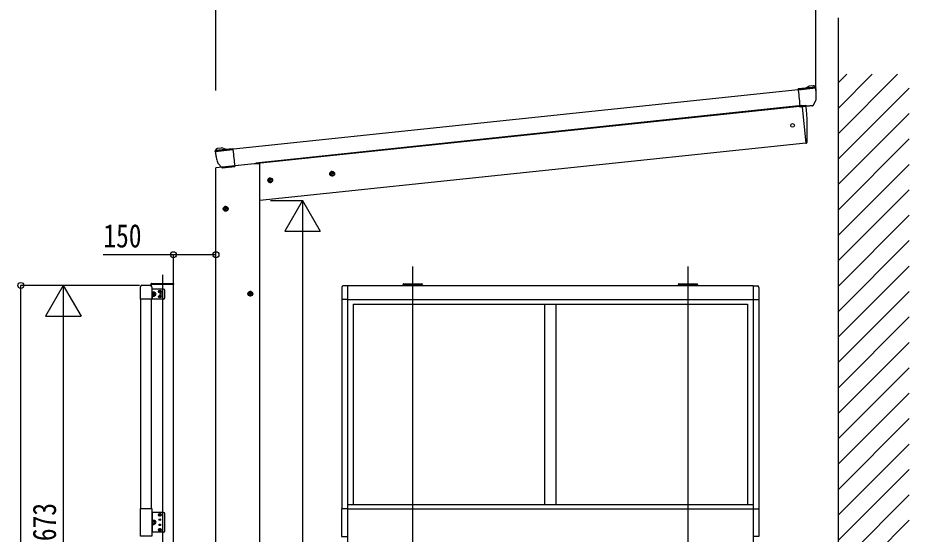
# Model space of a CAD drawing. Units: millimetres, scale not verified. Extents: x -10512 to 10512, y -7425 to 7425.
# Drawn here: x 2471 to 5619, y 3070 to 4893 of the extents above; entities that cross this region are included whole.
import ezdxf
from ezdxf.enums import TextEntityAlignment as Align

# ---------------------------------------------------------------- set-up
doc = ezdxf.new("R2010")
doc.units = ezdxf.units.MM
doc.header["$LTSCALE"] = 40
for name, color, linetype in [('0-3_YKK_12', 2, 'Continuous'), ('0-4_YKK_13', 4, 'Continuous'), ('0-5_YKK_A1', 4, 'Continuous'), ('0-6_YKK_D', 6, 'Continuous')]:
    doc.layers.add(name, color=color, linetype=linetype)
doc.styles.add('ＭＳ ゴシック', font='')
doc.styles.get('ＭＳ ゴシック').set_extended_font_data('MS Gothic')

msp = doc.modelspace()

# ---------------------------------------------------------------- linework, layer by layer
at = {"layer": '0-3_YKK_12'}
for p, q in [((3865.33, 4015.34), (3865.33, 501.22)), ((4837.33, 4015.34), (4837.33, 501.22)), ((2981.83, 3985.64), (2981.83, 516.14))]:
    msp.add_line(p, q, dxfattribs=at)
at = {"layer": '0-4_YKK_13'}
for p, q in [((5253.05, 4644.96), (5226.53, 4642.17)), ((5226.59, 4641.65), (5226.53, 4642.17)), ((5288.58, 4648.16), (5226.59, 4641.65)), ((5226.9, 4638.67), (5226.95, 4638.19)), ((5289.6, 4644.78), (5226.95, 4638.19)), ((5226.95, 4638.19), (5228.69, 4621.64)), ((5288.5, 4648.24), (5253.1, 4644.52)), ((5279.37, 4653.76), (5265.88, 4652.34)), ((5283.04, 4652.67), (5288.34, 4648.37)), ((5289.6, 4644.78), (5289.55, 4645.25)), ((5228.69, 4621.64), (5228.93, 4619.31)), ((5228.93, 4619.31), (5229.29, 4615.96)), ((5229.29, 4615.96), (5231.03, 4599.32)), ((5231.03, 4599.32), (5231.03, 4599.31)), ((5231.03, 4599.31), (5231.51, 4594.84)), ((5279.3, 4583.87), (5288.72, 4600.85)), ((5288.72, 4600.85), (5289.29, 4601.89)), ((5289.89, 4605.5), (5289.89, 4605.51)), ((5231.51, 4594.84), (5233.17, 4579.02)), ((5279.3, 4583.87), (5233.17, 4579.02)), ((5233.17, 4579.02), (5233.32, 4577.53)), ((5276.86, 4582.1), (5233.32, 4577.53)), ((5240.29, 4578.26), (5253.67, 4450.96)), ((5279.17, 4583.63), (5279.3, 4583.87)), ((5253.67, 4450.96), (5255.72, 4451.25)), ((3168.29, 4421.82), (3168.24, 4422.29)), ((3168.29, 4421.82), (3230.94, 4428.41)), ((3168.59, 4425.34), (3230.58, 4431.86)), ((3168.65, 4425.43), (3204.05, 4429.15)), ((3173.07, 4430.91), (3168.77, 4425.6)), ((3176.43, 4432.73), (3189.92, 4434.15)), ((3204, 4429.6), (3230.52, 4432.38)), ((3230.58, 4431.86), (3230.52, 4432.38)), ((3230.89, 4428.88), (3230.94, 4428.41)), ((3230.94, 4428.41), (3232.68, 4411.85)), ((3232.68, 4411.85), (3232.93, 4409.52)), ((3232.93, 4409.52), (3233.28, 4406.17)), ((3176.17, 4383.34), (3176.17, 4383.34)), ((3178.29, 4379.04), (3177.51, 4379.93)), ((3191.03, 4364.38), (3178.29, 4379.04)), ((3233.28, 4406.17), (3235.03, 4389.53)), ((3235.03, 4389.53), (3235.03, 4389.52)), ((3235.03, 4389.52), (3235.5, 4385.05)), ((3235.5, 4385.05), (3237.16, 4369.23)), ((3191.03, 4364.38), (3237.16, 4369.23)), ((3191.2, 4364.18), (3191.03, 4364.38)), ((3193.78, 4363.16), (3237.32, 4367.74)), ((3237.16, 4369.23), (3237.32, 4367.74)), ((2903.83, 3899.59), (2903.83, 3943.29)), ((2909.33, 3948.79), (2938.33, 3948.79)), ((2943.42, 3955.59), (2943.92, 3955.59)), ((2943.82, 3953.09), (3019.83, 3953.09)), ((2943.83, 3943.29), (2943.83, 3899.59)), ((2943.92, 3955.59), (3019.73, 3955.59)), ((2945.33, 3917.59), (2945.33, 3935.09)), ((3019.73, 3955.59), (3020.23, 3955.59)), ((3021.33, 3953.09), (3019.83, 3953.09)), ((3021.23, 3954.65), (3021.33, 3953.09)), ((3614.83, 3940.83), (3614.83, 3897.93)), ((3635.33, 3947.13), (3620.04, 3946.32)), ((3832.92, 3954.13), (3833.42, 3954.13)), ((3833.32, 3951.63), (3897.33, 3951.63)), ((3833.42, 3954.13), (3897.23, 3954.13)), ((3897.23, 3954.13), (3897.73, 3954.13)), ((3898.83, 3951.63), (3897.33, 3951.63)), ((3898.73, 3953.19), (3898.83, 3951.63)), ((4804.92, 3954.13), (4805.42, 3954.13)), ((4805.32, 3951.63), (4869.33, 3951.63)), ((4805.42, 3954.13), (4869.23, 3954.13)), ((4869.23, 3954.13), (4869.73, 3954.13)), ((4870.83, 3951.63), (4869.33, 3951.63)), ((4870.73, 3953.19), (4870.83, 3951.63)), ((5067.33, 3947.13), (5082.61, 3946.32)), ((5087.83, 3940.83), (5087.83, 3897.93)), ((2946.93, 3925.49), (2945.33, 3925.49)), ((2945.33, 3917.59), (2945.33, 3900.09)), ((2945.33, 3917.59), (2952.33, 3917.59)), ((2946.93, 3910.09), (2945.33, 3910.09)), ((2946.93, 3910.09), (2946.93, 3925.49)), ((2946.93, 3924.29), (2947.51, 3925.3)), ((2946.93, 3911.29), (2947.51, 3910.29)), ((2947.51, 3925.3), (2952.84, 3925.3)), ((2947.51, 3921.55), (2952.84, 3921.55)), ((2947.51, 3914.04), (2952.84, 3914.04)), ((2947.51, 3910.29), (2952.84, 3910.29)), ((2953.43, 3924.29), (2952.84, 3925.3)), ((2953.43, 3911.29), (2952.84, 3910.29)), ((2953.43, 3911.29), (2953.43, 3924.29)), ((2970.71, 3926.99), (2971.69, 3927.01)), ((2970.71, 3926.19), (2971.69, 3926.18)), ((2970.71, 3908.99), (2971.69, 3909.01)), ((2970.71, 3908.19), (2971.69, 3908.18)), ((2971.69, 3927.01), (2972.18, 3927.24)), ((2971.69, 3926.18), (2972.18, 3925.95)), ((2971.69, 3909.01), (2972.18, 3909.24)), ((2971.69, 3908.18), (2972.18, 3907.95)), ((2972.41, 3927.73), (2972.18, 3927.24)), ((2972.41, 3925.45), (2972.18, 3925.95)), ((2972.41, 3909.73), (2972.18, 3909.24)), ((2972.41, 3907.45), (2972.18, 3907.95)), ((2972.43, 3928.71), (2972.41, 3927.73)), ((2972.43, 3924.48), (2972.41, 3925.45)), ((2972.43, 3910.71), (2972.41, 3909.73)), ((2972.43, 3906.48), (2972.41, 3907.45)), ((2973.22, 3928.71), (2973.24, 3927.73)), ((2973.22, 3924.48), (2973.24, 3925.45)), ((2973.22, 3910.71), (2973.24, 3909.73)), ((2973.22, 3906.48), (2973.24, 3907.45)), ((2973.24, 3927.73), (2973.47, 3927.24)), ((2973.24, 3925.45), (2973.47, 3925.95)), ((2973.24, 3909.73), (2973.47, 3909.24)), ((2973.24, 3907.45), (2973.47, 3907.95)), ((2973.96, 3927.01), (2973.47, 3927.24)), ((2973.96, 3926.18), (2973.47, 3925.95)), ((2973.96, 3909.01), (2973.47, 3909.24)), ((2973.96, 3908.18), (2973.47, 3907.95)), ((2974.94, 3926.99), (2973.96, 3927.01)), ((2974.94, 3926.19), (2973.96, 3926.18)), ((2974.94, 3908.99), (2973.96, 3909.01)), ((2974.94, 3908.19), (2973.96, 3908.18)), ((2990.83, 3905.09), (2990.83, 3930.09)), ((2943.83, 3899.59), (2903.83, 3899.59)), ((3635.33, 3897.93), (3614.83, 3897.93)), ((5067.33, 3897.93), (5087.83, 3897.93)), ((2967.83, 3146.59), (2943.83, 3146.59)), ((2985.83, 3146.59), (2943.83, 3146.59)), ((2945.32, 3142.47), (2945.32, 3124.97)), ((2945.33, 3146.59), (2945.33, 3076.59)), ((2946.93, 3119.29), (2945.33, 3119.29)), ((2946.93, 3103.89), (2946.93, 3119.29)), ((2946.93, 3118.09), (2947.51, 3119.1)), ((2946.93, 3105.09), (2946.93, 3118.09)), ((2947.51, 3119.1), (2952.84, 3119.1)), ((2953.43, 3118.09), (2952.84, 3119.1)), ((2953.43, 3105.09), (2953.43, 3118.09)), ((2978.56, 3138.09), (2967.09, 3138.09)), ((2970.45, 3138.69), (2971.49, 3138.7)), ((2970.45, 3137.5), (2971.49, 3137.48)), ((2971.49, 3138.7), (2972.1, 3138.82)), ((2971.49, 3137.48), (2972.1, 3137.36)), ((2972.21, 3139.43), (2972.1, 3138.82)), ((2972.21, 3136.75), (2972.1, 3137.36)), ((2972.23, 3140.47), (2972.21, 3139.43)), ((2972.23, 3135.72), (2972.21, 3136.75)), ((2972.83, 3143.83), (2972.83, 3132.36)), ((2973.42, 3140.47), (2973.44, 3139.43)), ((2973.42, 3135.72), (2973.44, 3136.75)), ((2973.44, 3139.43), (2973.55, 3138.82)), ((2973.44, 3136.75), (2973.55, 3137.36)), ((2974.16, 3138.7), (2973.55, 3138.82)), ((2974.16, 3137.48), (2973.55, 3137.36)), ((2975.2, 3138.69), (2974.16, 3138.7)), ((2975.2, 3137.5), (2974.16, 3137.48)), ((2990.83, 3081.59), (2990.83, 3141.59)), ((2945.32, 3080.47), (2945.32, 3097.97)), ((2946.93, 3103.89), (2945.33, 3103.89)), ((2946.93, 3105.09), (2947.51, 3104.09)), ((2947.51, 3115.35), (2952.84, 3115.35)), ((2947.51, 3107.84), (2952.84, 3107.84)), ((2947.51, 3104.09), (2952.84, 3104.09)), ((2953.43, 3105.09), (2952.84, 3104.09)), ((2978.56, 3085.09), (2967.09, 3085.09)), ((2970.45, 3085.69), (2971.49, 3085.7)), ((2971.49, 3085.7), (2972.1, 3085.82)), ((2972.21, 3086.43), (2972.1, 3085.82)), ((2972.23, 3087.47), (2972.21, 3086.43)), ((2972.83, 3090.83), (2972.83, 3079.36)), ((2973.42, 3087.47), (2973.44, 3086.43)), ((2973.44, 3086.43), (2973.55, 3085.82)), ((2974.16, 3085.7), (2973.55, 3085.82)), ((2975.2, 3085.69), (2974.16, 3085.7)), ((2967.83, 3076.59), (2943.83, 3076.59)), ((2985.83, 3076.59), (2943.83, 3076.59)), ((2970.45, 3084.5), (2971.49, 3084.48)), ((2971.49, 3084.48), (2972.1, 3084.36)), ((2972.21, 3083.75), (2972.1, 3084.36)), ((2972.23, 3082.72), (2972.21, 3083.75)), ((2973.42, 3082.72), (2973.44, 3083.75)), ((2973.44, 3083.75), (2973.55, 3084.36)), ((2974.16, 3084.48), (2973.55, 3084.36)), ((2975.2, 3084.5), (2974.16, 3084.48))]:
    msp.add_line(p, q, dxfattribs=at)
for points in [[(5289.44, 4646.36), (5289.55, 4645.25), (5226.9, 4638.67), (5226.59, 4641.65)], [(5253.1, 4644.52), (5253.05, 4644.96), (5264.65, 4651.93)], [(5240.29, 4578.26), (5239.76, 4583.23), (5254.18, 4584.75)], [(3168.12, 4423.4), (3168.24, 4422.29), (3230.89, 4428.88), (3230.58, 4431.86)], [(3204.05, 4429.15), (3204, 4429.6), (3191.21, 4434)], [(2943.82, 3953.09), (2942.33, 3953.09), (2942.42, 3954.65)], [(2985.83, 3935.09), (2969.31, 3935.09), (2943.83, 3935.09)], [(3833.32, 3951.63), (3831.83, 3951.63), (3831.92, 3953.19)], [(4805.32, 3951.63), (4803.83, 3951.63), (4803.92, 3953.19)], [(2985.83, 3900.09), (2968.83, 3900.09), (2943.83, 3900.09)], [(3635.33, 3159.13), (3614.63, 3159.13), (3614.63, 3061.13), (3635.33, 3061.13)], [(5067.33, 3159.13), (5088.03, 3159.13), (5088.03, 3061.13), (5067.33, 3061.13)]]:
    msp.add_lwpolyline(points, dxfattribs=at)
msp.add_lwpolyline([(2943.83, 3160.59), (2943.83, 3062.59), (2903.83, 3062.59), (2903.83, 3160.59)], close=True, dxfattribs=at)
for centre, radius in [((5206.87, 4513.51), 6.5), ((2972.83, 3926.59), 4.7), ((2972.83, 3908.59), 4.7), ((2977.83, 3917.59), 4.5), ((2972.83, 3138.09), 4.74), ((2972.83, 3120.59), 2.75), ((2972.83, 3085.09), 4.74), ((2972.83, 3102.59), 2.75)]:
    msp.add_circle(centre, radius, dxfattribs=at)
for centre, radius, start, end in [((5266.2, 4649.36), 3, 96, 121), ((5279.89, 4648.79), 5, 51, 96), ((5286.45, 4646.04), 3, 47.00829, 51), ((5286.45, 4646.04), 3, 44.91872, 47.00829), ((5286.45, 4646.04), 3, 6.00886, 44.90986), ((5088.71, 4623.67), 202, 1.27412, 6), ((5088.71, 4623.67), 202, 0.60468, 1.27412), ((5286.67, 4603.34), 3, 331, 354.13916), ((5088.71, 4623.67), 202, 354.13916, 354.83996), ((5088.71, 4623.67), 202, 354.84216, 359.64598), ((5088.71, 4623.67), 202, 359.64598, 0.60468), ((4359.06, 4491.17), 900, 357.63919, 5.96818), ((5276.55, 4585.09), 3, 276, 331), ((5255.3, 4454.22), 3, 278, 357.63919), ((3171.11, 4423.71), 3, 147.09014, 185.99114), ((3369.18, 4442.94), 202, 186, 190.72588), ((3171.11, 4423.71), 3, 144.99171, 147.08128), ((3171.11, 4423.71), 3, 141, 144.99171), ((3176.96, 4427.76), 5, 96, 141), ((3190.23, 4431.17), 3, 71, 96), ((3369.18, 4442.94), 202, 190.72588, 191.39532), ((3369.18, 4442.94), 202, 191.39532, 192.35402), ((3369.18, 4442.94), 202, 192.35402, 197.15784), ((3369.18, 4442.94), 202, 197.16004, 197.86084), ((3179.77, 4381.9), 3, 197.86084, 221), ((3193.47, 4366.15), 3, 221, 276), ((2909.33, 3943.29), 5.5, 90, 180), ((2938.33, 3943.29), 5.5, 0, 90), ((2943.42, 3954.59), 1, 90, 176.5), ((2985.83, 3930.09), 5, 0, 90), ((3020.23, 3954.59), 1, 3.5, 90), ((3620.33, 3940.83), 5.5, 93, 180), ((3832.92, 3953.13), 1, 90, 176.5), ((3897.73, 3953.13), 1, 3.5, 90), ((4804.92, 3953.13), 1, 90, 176.5), ((4869.73, 3953.13), 1, 3.5, 90), ((5082.33, 3940.83), 5.5, 0, 87), ((2959.34, 3917.79), 12.42, 162.41205, 197.58795), ((2950.25, 3923.42), 3.32, 145.61575, 214.38425), ((2950.25, 3912.16), 3.32, 145.61575, 214.38425), ((2950.1, 3923.42), 3.32, 325.61575, 34.38425), ((2950.1, 3912.16), 3.32, 325.61575, 34.38425), ((2941.01, 3917.79), 12.42, 342.41205, 17.58795), ((2953.93, 3924.27), 0.5, 180, 265.58827), ((2953.93, 3911.31), 0.5, 94.41173, 180), ((2953.43, 3917.79), 6, 274.41173, 85.58827), ((2972.83, 3926.59), 2.15, 169.28802, 190.71198), ((2972.83, 3908.59), 2.15, 169.28802, 190.71198), ((2972.83, 3926.59), 2.15, 79.28802, 100.71198), ((2972.83, 3926.59), 2.15, 259.28802, 280.71198), ((2972.83, 3908.59), 2.15, 79.28802, 100.71198), ((2972.83, 3908.59), 2.15, 259.28802, 280.71198), ((2972.83, 3926.59), 2.15, 349.28802, 10.71198), ((2972.83, 3908.59), 2.15, 349.28802, 10.71198), ((2985.83, 3905.09), 5, 270, 0), ((2950.25, 3117.22), 3.32, 145.61575, 214.38425), ((2950.1, 3117.22), 3.32, 325.61575, 34.38425), ((2953.93, 3118.07), 0.5, 180, 265.58827), ((2953.43, 3111.59), 6, 274.41173, 85.58827), ((2972.83, 3138.09), 2.45, 165.9892, 194.0108), ((2972.83, 3138.09), 2.45, 75.9892, 104.0108), ((2972.83, 3138.09), 2.45, 255.9892, 284.0108), ((2972.83, 3138.09), 2.45, 345.9892, 14.0108), ((2985.83, 3141.59), 5, 0, 90), ((2959.34, 3111.59), 12.42, 162.41205, 197.58795), ((2950.25, 3105.96), 3.32, 145.61575, 214.38425), ((2950.1, 3105.96), 3.32, 325.61575, 34.38425), ((2941.01, 3111.59), 12.42, 342.41205, 17.58795), ((2953.93, 3105.11), 0.5, 94.41173, 180), ((2972.83, 3085.09), 2.45, 165.9892, 194.0108), ((2972.83, 3085.09), 2.45, 75.9892, 104.0108), ((2972.83, 3085.09), 2.45, 345.9892, 14.0108), ((2972.83, 3085.09), 2.45, 255.9892, 284.0108), ((2985.83, 3081.59), 5, 270, 0)]:
    msp.add_arc(centre, radius, start, end, dxfattribs=at)
at = {"layer": '0-5_YKK_A1'}
for p, q in [((5368.71, 1248.39), (5368.71, 4892.9)), ((5368.71, 4664.57), (5398.19, 4694.05)), ((5368.71, 4574.77), (5487.99, 4694.05)), ((5368.71, 4484.97), (5577.79, 4694.05)), ((3232.72, 4430.6), (5226.74, 4640.18)), ((3232.77, 4430.18), (5226.78, 4639.76)), ((5368.71, 4395.17), (5618.71, 4645.17)), ((5233.01, 4580.51), (3238.99, 4370.93)), ((5239.76, 4583.23), (3311.92, 4380.61)), ((5368.71, 4305.36), (5618.71, 4555.36)), ((5253.67, 4450.96), (3325.83, 4248.34)), ((5368.71, 4215.56), (5618.71, 4465.56)), ((3306.33, 4377.39), (3170.83, 4363.15)), ((3326.33, 4377.39), (3306.33, 4377.39)), ((3311.92, 4380.61), (3312.26, 4377.39)), ((3326.33, 698.39), (3326.33, 4377.39)), ((5368.71, 4125.76), (5618.71, 4375.76)), ((3170.83, 698.39), (3170.83, 4363.15)), ((3591.27, 4343.61), (3571.38, 4341.52)), ((3580.54, 4350.02), (3574.47, 4345.61)), ((3574.47, 4345.61), (3575.25, 4338.15)), ((3582.37, 4332.62), (3580.28, 4352.51)), ((3587.4, 4346.97), (3580.54, 4350.02)), ((3372.48, 4320.61), (3352.58, 4318.52)), ((3361.75, 4327.03), (3355.67, 4322.62)), ((3355.67, 4322.62), (3356.46, 4315.15)), ((3356.46, 4315.15), (3363.31, 4312.1)), ((3363.58, 4309.62), (3361.48, 4329.51)), ((3368.6, 4323.98), (3361.75, 4327.03)), ((3575.25, 4338.15), (3582.11, 4335.1)), ((5368.71, 4035.96), (5618.71, 4285.96)), ((3215.26, 4219.88), (3195.37, 4217.79)), ((3204.53, 4226.3), (3198.46, 4221.89)), ((3198.46, 4221.89), (3199.24, 4214.43)), ((3206.36, 4208.89), (3204.27, 4228.78)), ((3211.39, 4223.25), (3204.53, 4226.3)), ((3199.24, 4214.43), (3206.1, 4211.37)), ((5368.71, 3946.15), (5618.71, 4196.15)), ((5368.71, 3856.35), (5618.71, 4106.35)), ((5368.71, 3766.55), (5618.71, 4016.55)), ((2942.83, 3946.46), (2942.83, 3953.09)), ((2942.83, 3953.09), (3020.83, 3953.09)), ((3020.83, 698.09), (3020.83, 3953.09)), ((3635.33, 3947.13), (3635.33, 3110.13)), ((5067.33, 3946.63), (3635.33, 3946.63)), ((3832.33, 3951.55), (3832.33, 3946.55)), ((3847.83, 3951.63), (3847.83, 3946.63)), ((3882.83, 3951.63), (3882.83, 3946.63)), ((3898.33, 3951.55), (3898.33, 3946.55)), ((4804.33, 3951.63), (4804.33, 3946.63)), ((4819.83, 3951.63), (4819.83, 3946.63)), ((4854.83, 3951.63), (4854.83, 3946.63)), ((4870.33, 3951.63), (4870.33, 3946.63)), ((5067.33, 3947.33), (5067.33, 3110.13)), ((3302.31, 3918.84), (3282.31, 3918.84)), ((3292.31, 3926.34), (3285.81, 3922.59)), ((3285.81, 3922.59), (3285.81, 3915.08)), ((3285.81, 3915.08), (3292.31, 3911.33)), ((3292.31, 3908.84), (3292.31, 3928.84)), ((3298.81, 3922.59), (3292.31, 3926.34)), ((5368.71, 3676.75), (5618.71, 3926.75)), ((2904.83, 3899.59), (2904.83, 3160.59)), ((2942.83, 3160.59), (2942.83, 3899.59)), ((2942.83, 3160.59), (2942.83, 3899.59)), ((3615.33, 3897.93), (3615.33, 3159.13)), ((3635.33, 3898.13), (5067.33, 3898.13)), ((3655.33, 3882.13), (3655.33, 3174.63)), ((3655.33, 3882.13), (5047.33, 3882.13)), ((4331.33, 3882.13), (4331.33, 3175.13)), ((4371.33, 3882.13), (4371.33, 3175.13)), ((5047.33, 3882.13), (5047.33, 3175.13)), ((5047.33, 3882.13), (5047.33, 3175.13)), ((5087.33, 3897.93), (5087.33, 3159.13)), ((5368.71, 3586.94), (5618.71, 3836.94)), ((5368.71, 3497.14), (5618.71, 3747.14)), ((5368.71, 3407.34), (5618.71, 3657.34)), ((5368.71, 3317.54), (5618.71, 3567.54)), ((5368.71, 3227.73), (5618.71, 3477.73)), ((5368.71, 3137.93), (5618.71, 3387.93)), ((5368.71, 3048.13), (5618.71, 3298.13)), ((5368.71, 2958.33), (5618.71, 3208.33)), ((3635.33, 3174.63), (5067.33, 3174.63)), ((3635.33, 3159.13), (5067.33, 3159.13)), ((5067.33, 3175.13), (5067.33, 3159.13)), ((5368.71, 2868.52), (5618.71, 3118.52)), ((3635.33, 3110.13), (3635.33, 2273.13)), ((5067.33, 3110.33), (5067.33, 2273.13))]:
    msp.add_line(p, q, dxfattribs=at)
for points in [[(3582.11, 4335.1), (3588.18, 4339.51), (3587.4, 4346.97)], [(3363.31, 4312.1), (3369.39, 4316.51), (3368.6, 4323.98)], [(3206.1, 4211.37), (3212.17, 4215.79), (3211.39, 4223.25)], [(3292.31, 3911.33), (3298.81, 3915.08), (3298.81, 3922.59)]]:
    msp.add_lwpolyline(points, dxfattribs=at)
for centre, radius in [((3581.33, 4342.56), 8.5), ((3581.33, 4342.56), 7.7), ((3581.33, 4342.56), 6.5), ((3362.53, 4319.56), 8.5), ((3362.53, 4319.56), 7.7), ((3362.53, 4319.56), 6.5), ((3205.31, 4218.84), 8.5), ((3205.31, 4218.84), 7.7), ((3205.31, 4218.84), 6.5), ((3292.31, 3918.84), 8.5), ((3292.31, 3918.84), 7.7), ((3292.31, 3918.84), 6.5)]:
    msp.add_circle(centre, radius, dxfattribs=at)
at = {"layer": '0-6_YKK_D'}
for p, q in [((3170.33, 4636.8), (3170.33, 4984.23)), ((5288.71, 4636.8), (5288.71, 4984.23)), ((5288.71, 4636.8), (5288.71, 4984.23)), ((3363.51, 4248.34), (3477.33, 4248.34)), ((3476.33, 4248.34), (3413.83, 4140.08)), ((3476.33, 4248.34), (3538.83, 4140.08)), ((3476.33, 4248.34), (3476.33, 4031.83)), ((3413.83, 4140.08), (3538.83, 4140.08)), ((3476.33, 4123.34), (3476.33, 1373.39)), ((3020.83, 3954.09), (3020.83, 4057.58)), ((2900.58, 3948.09), (2480.83, 3948.09)), ((2481.83, 1248.09), (2481.83, 3948.09)), ((2631.83, 3948.09), (2569.33, 3839.84)), ((2859.88, 3948.09), (2630.83, 3948.09)), ((2631.83, 3948.09), (2694.33, 3839.84)), ((2631.83, 3948.09), (2631.83, 3731.59)), ((2569.33, 3839.84), (2694.33, 3839.84)), ((2631.83, 3823.09), (2631.83, 2400.09))]:
    msp.add_line(p, q, dxfattribs=at)
msp.add_lwpolyline([(3170.83, 4056.58), (3020.83, 4056.58), (2772.33, 4056.58)], dxfattribs=at)
for centre in [(3020.83, 4056.58), (3170.83, 4056.58), (2481.83, 3948.09)]:
    msp.add_circle(centre, 10.62, dxfattribs=at)

# ---------------------------------------------------------------- texts
at = {"layer": '0-6_YKK_D', "style": 'ＭＳ ゴシック', "width": 0.8}
msp.add_text('150', height=82.48, dxfattribs=at).set_placement((2773.33, 4057.58), align=Align.BOTTOM_LEFT)
msp.add_text('hs=1673', height=82.48, rotation=90, dxfattribs=at).set_placement((2630.83, 2865.59), align=Align.BOTTOM_LEFT)

doc.saveas('drawing.dxf')
